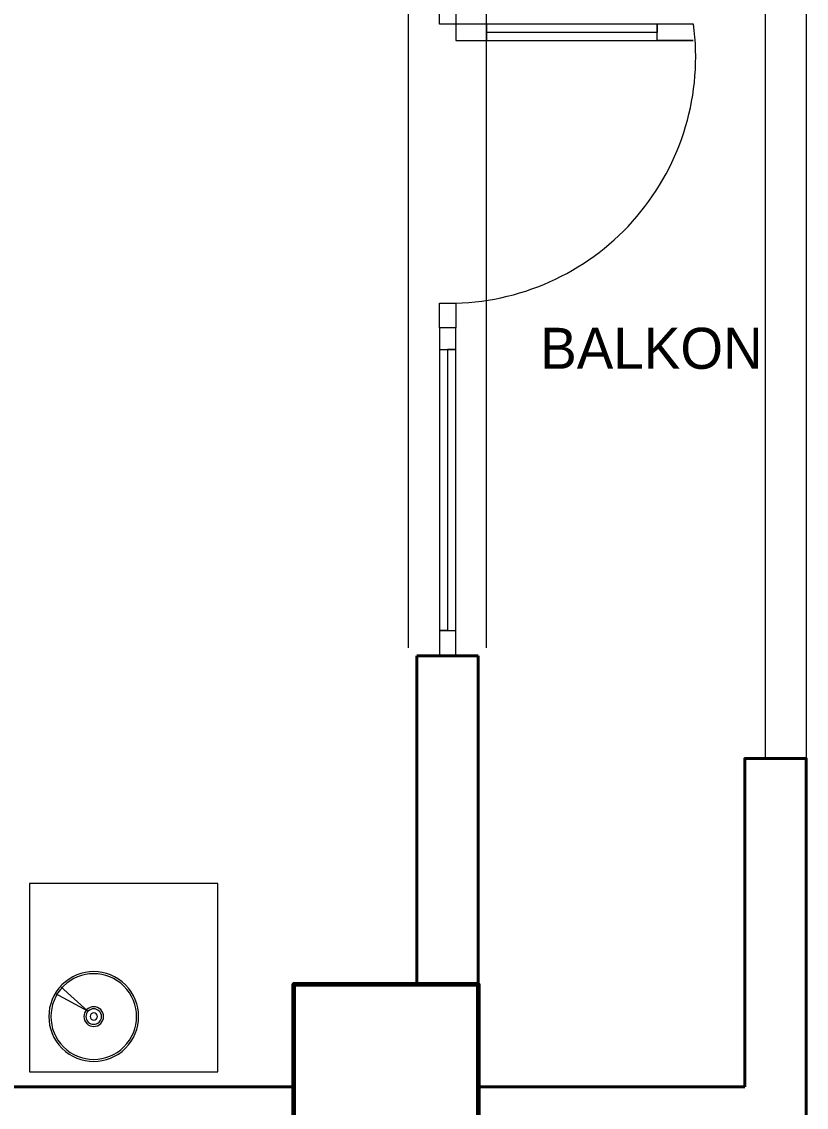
# Model space of a CAD drawing. Header units: millimetres. Extents: x 1393 to 3101, y -2944 to -480.
# Drawn here: x 2905.7 to 3097.1, y -2094.8 to -1830.2 of the extents above; entities that cross this region are included whole.
import ezdxf

# ---------------------------------------------------------------- set-up
doc = ezdxf.new("R2010")
doc.units = ezdxf.units.MM
for name, color, linetype, lineweight in [('DUVAR', 7, 'Continuous', 40), ('kolon', 1, 'Continuous', 40), ('MIMARI', 50, 'Continuous', 20), ('Pencere-kapı', 142, 'Continuous', 20), ('TEFRİŞ_İÇ', 224, 'Continuous', 13), ('yazı', 253, 'Continuous', 20)]:
    doc.layers.add(name, color=color, linetype=linetype, lineweight=lineweight)
doc.styles.get("Standard").update_dxf_attribs({"font": 'EtrFont'})

# ---------------------------------------------------------------- blocks, each defined once
blk = doc.blocks.new('a42')
at = {"layer": 'DUVAR', "color": 5}
for p, q in [((3017.053171, -1824.821931), (3002.053171, -1824.821931)), ((3017.053171, -1984.821931), (3002.053171, -1984.821931))]:
    blk.add_line(p, q, dxfattribs=at)
at = {"layer": 'Pencere-kapı', "linetype": 'Continuous', "flags": 128}
for points in [[(3011.553171, -1824.821931), (3011.553171, -1830.821931), (3007.553171, -1830.821931), (3007.553171, -1824.821931), (3011.553171, -1824.821931)], [(3069.553171, -1830.821931), (3011.553171, -1830.821931), (3011.553171, -1834.821931), (3069.450539, -1834.821931), (3060.687849, -1834.821931), (3060.687849, -1830.821931), (3060.687849, -1832.821931), (3019.055098, -1832.821931), (3019.055098, -1830.821931), (3019.055098, -1834.821931)], [(3011.553171, -1898.821931), (3011.553171, -1904.821931), (3007.553171, -1904.821931), (3007.553171, -1898.821931), (3011.553171, -1898.821931)], [(3007.553171, -1904.821931), (3007.553171, -1984.821931), (3011.553171, -1984.821931), (3011.553171, -1904.821931), (3007.553171, -1904.821931), (3007.553171, -1910.111393), (3011.553171, -1910.111393), (3009.553171, -1910.111393), (3009.553171, -1978.579339), (3007.553171, -1978.579339), (3011.553171, -1978.579339)]]:
    blk.add_lwpolyline(points, dxfattribs=at)
at = {"layer": 'Pencere-kapı', "flags": 128}
for points in [[(3000.053171, -1982.821931), (3000.053171, -1826.821931)], [(3019.053171, -1982.821931), (3019.053171, -1826.821931)]]:
    blk.add_lwpolyline(points, dxfattribs=at)
at = {"layer": 'Pencere-kapı', "linetype": 'Continuous'}
blk.add_arc((3009.986408, -1838.75028), 60.092079, 271.494025, 7.58152, dxfattribs=at)
blk = doc.blocks.new('vvvvvv')
at = {"layer": 'TEFRİŞ_İÇ', "linetype": 'Continuous'}
for p, q in [((0.601098, 1.282453), (1.060136, 1.282453)), ((0.601098, 0.823762), (0.601098, 1.282453)), ((1.060136, 1.282453), (1.060136, 0.823762)), ((0.743534, 1.135005), (0.663567, 1.09163)), ((0.676535, 1.074134), (0.743534, 1.135005)), ((1.060136, 0.823762), (0.601098, 0.823762))]:
    blk.add_line(p, q, dxfattribs=at)
for major_axis in [(0.077405, 0.077405), (0.073849, 0.073849), (-0.016952, 0.016952), (0.013396, 0.013396), (0.006284, 0.006284)]:
    blk.add_ellipse((0.757556, 1.147745), major_axis=major_axis, ratio=1, dxfattribs=at)

msp = doc.modelspace()

# ---------------------------------------------------------------- linework, layer by layer
at = {"layer": 'DUVAR', "color": 5}
msp.add_line((2577.05317, -2089.821931), (2972.05317, -2089.821931), dxfattribs=at)
at = {"layer": 'DUVAR', "color": 5, "flags": 128}
for points in [[(3002.053171, -2064.821931), (3002.053171, -1984.821931)], [(3017.05317, -2064.821931), (3017.053171, -1984.821931)], [(3097.053171, -2109.821931), (3097.053171, -2009.821931), (3082.053171, -2009.821931), (3082.053171, -2089.821931)], [(2972.05317, -2089.821931), (2577.05317, -2089.821931)], [(3082.053171, -2089.821931), (3017.053171, -2089.821931)], [(3097.053171, -2109.821931), (3097.053171, -2089.821931)]]:
    msp.add_lwpolyline(points, dxfattribs=at)
at = {"layer": 'kolon', "lineweight": 60, "flags": 128}
msp.add_lwpolyline([(2972.05317, -2109.821931), (2972.05317, -2064.821931), (3017.05317, -2064.821931), (3017.05317, -2109.821931), (2972.05317, -2109.821931)], dxfattribs=at)
at = {"layer": 'MIMARI', "flags": 128}
for points in [[(3087.053171, -1754.821931), (3087.053171, -2009.821931)], [(3097.053171, -1754.821931), (3097.053171, -1754.821931), (3097.053171, -2009.821931)]]:
    msp.add_lwpolyline(points, dxfattribs=at)

# ---------------------------------------------------------------- block references
msp.add_blockref('a42', (0, 0))
at = {"layer": 'TEFRİŞ_İÇ', "linetype": 'ByBlock', "lineweight": 15, "xscale": -100, "yscale": 100, "zscale": 100, "rotation": 180}
msp.add_blockref('vvvvvv', (2847.496062, -1957.932579), dxfattribs=at)

# ---------------------------------------------------------------- texts
at = {"layer": 'yazı', "color": 1}
msp.add_text('BALKON', height=10, rotation=360, dxfattribs=at).set_placement((3032.147089, -1914.833063))

doc.saveas('drawing.dxf')
